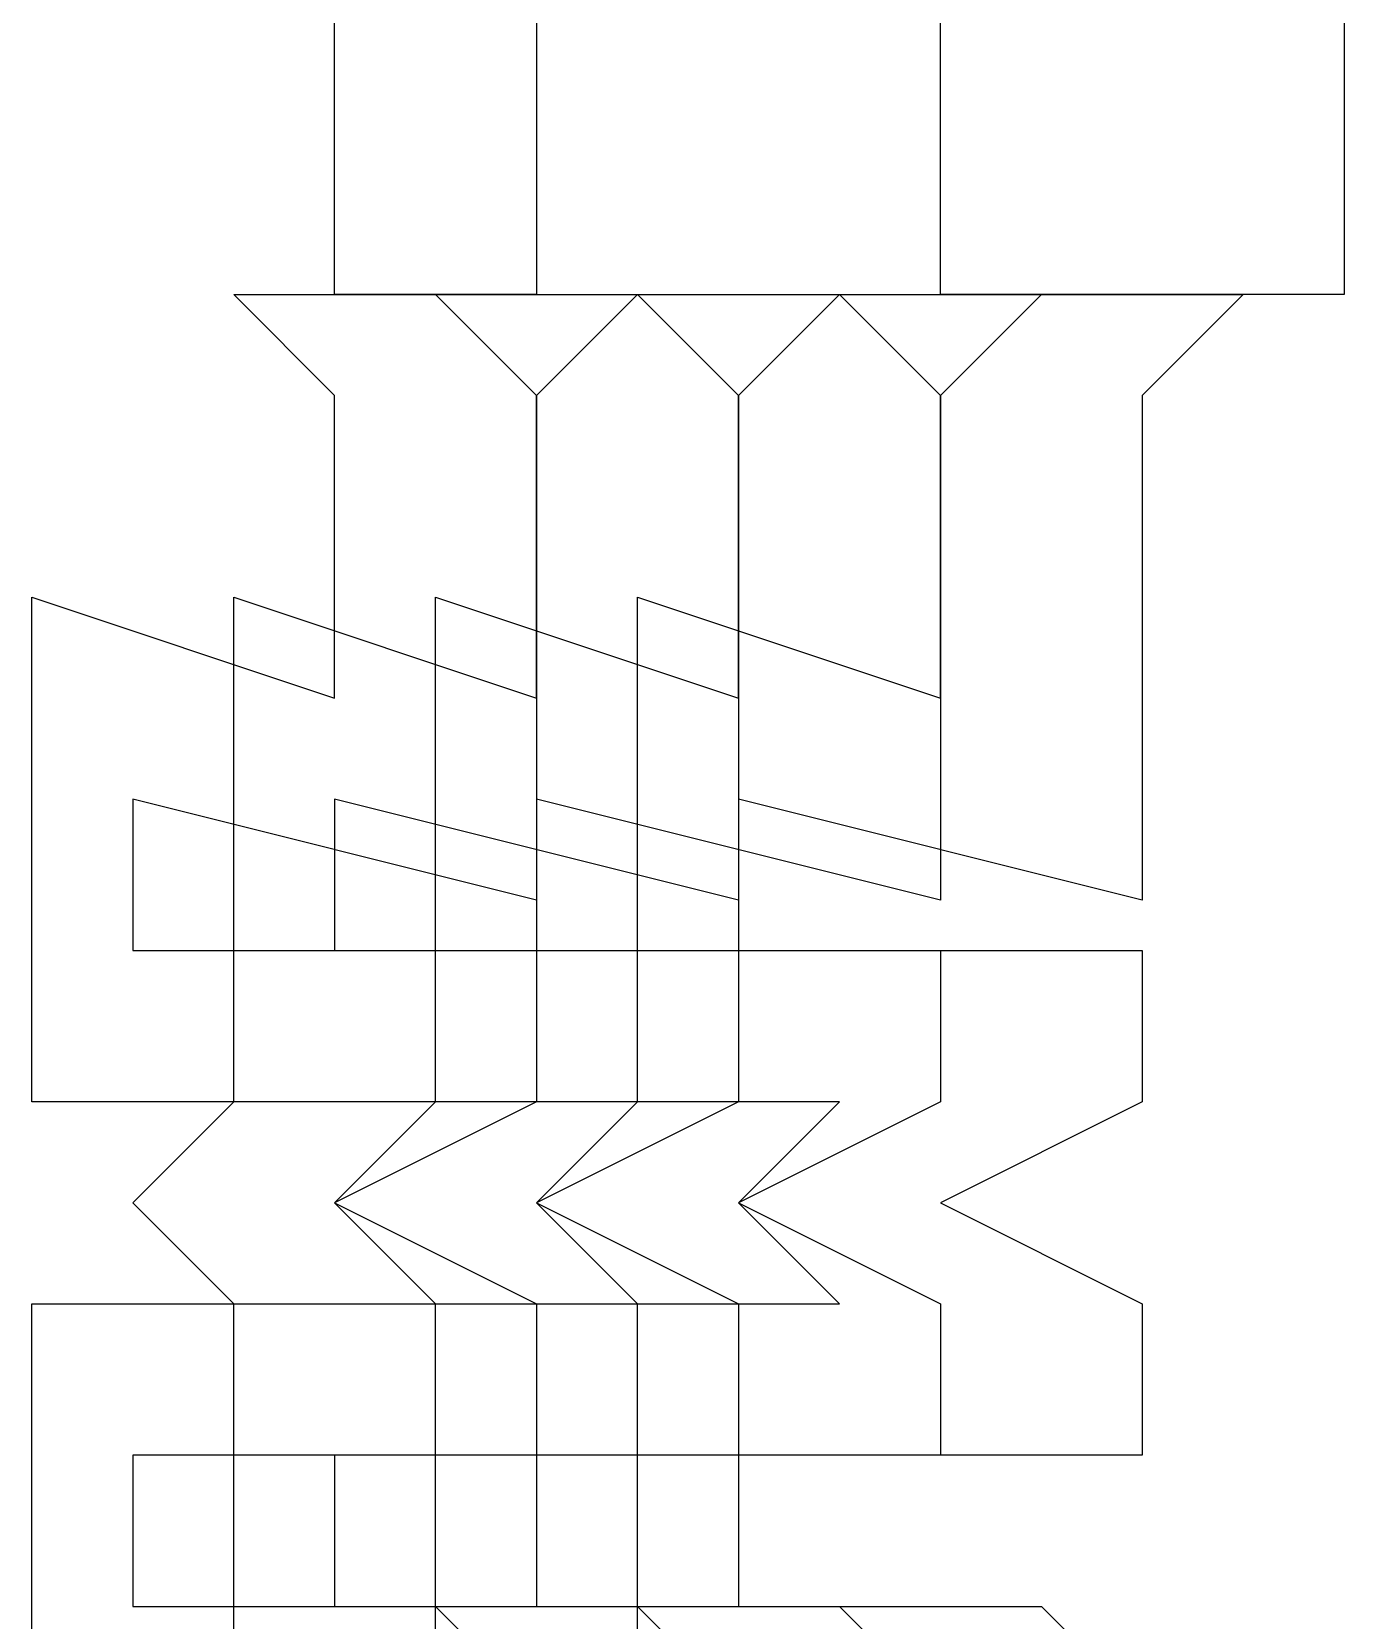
# Model space of a CAD drawing. Extents: x -31.2 to 31.2, y -29.9 to 29.9.
# Drawn here: x -9.5 to -3, y -22.07 to -14.2 of the extents above; entities that cross this region are included whole.
import ezdxf

# ---------------------------------------------------------------- set-up
doc = ezdxf.new("R2010")
doc.units = 0

msp = doc.modelspace()

# ---------------------------------------------------------------- linework, layer by layer
for points in [[(-7, -14, 0), (-7, -15.5, 0), (-8, -15.5, 0), (-8, -9, 0)], [(-3, -13, 0), (-3, -15.5, 0), (-5, -15.5, 0), (-5, -13.5, 0)], [(-9.5, -23.75, 0), (-9.5, -20.5, 0), (-8.5, -20.5, 0), (-9, -20, 0), (-8.5, -19.5, 0), (-9.5, -19.5, 0), (-9.5, -17, 0), (-8, -17.5, 0), (-8, -16, 0), (-8.5, -15.5, 0), (-6.5, -15.5, 0), (-6.5, -15.5, 0), (-7, -16, 0), (-7, -18.5, 0), (-9, -18, 0), (-9, -18.75, 0), (-7, -18.75, 0), (-7, -19.5, 0), (-8, -20, 0), (-7, -20.5, 0), (-7, -21.25, 0), (-9, -21.25, 0), (-9, -22, 0), (-7.5, -22, 0), (-7, -22.5, 0)], [(-8.5, -23.75, 0), (-8.5, -20.5, 0), (-7.5, -20.5, 0), (-8, -20, 0), (-7.5, -19.5, 0), (-8.5, -19.5, 0), (-8.5, -17, 0), (-7, -17.5, 0), (-7, -16, 0), (-7.5, -15.5, 0), (-5.5, -15.5, 0), (-5.5, -15.5, 0), (-6, -16, 0), (-6, -18.5, 0), (-8, -18, 0), (-8, -18.75, 0), (-6, -18.75, 0), (-6, -19.5, 0), (-7, -20, 0), (-6, -20.5, 0), (-6, -21.25, 0), (-8, -21.25, 0), (-8, -22, 0), (-6.5, -22, 0), (-6, -22.5, 0)], [(-7.5, -23.75, 0), (-7.5, -20.5, 0), (-6.5, -20.5, 0), (-7, -20, 0), (-6.5, -19.5, 0), (-7.5, -19.5, 0), (-7.5, -17, 0), (-6, -17.5, 0), (-6, -16, 0), (-6.5, -15.5, 0), (-4.5, -15.5, 0), (-4.5, -15.5, 0), (-5, -16, 0), (-5, -18.5, 0), (-7, -18, 0), (-7, -18.75, 0), (-5, -18.75, 0), (-5, -19.5, 0), (-6, -20, 0), (-5, -20.5, 0), (-5, -21.25, 0), (-7, -21.25, 0), (-7, -22, 0), (-5.5, -22, 0), (-5, -22.5, 0)], [(-6.5, -23.75, 0), (-6.5, -20.5, 0), (-5.5, -20.5, 0), (-6, -20, 0), (-5.5, -19.5, 0), (-6.5, -19.5, 0), (-6.5, -17, 0), (-5, -17.5, 0), (-5, -16, 0), (-5.5, -15.5, 0), (-3.5, -15.5, 0), (-3.5, -15.5, 0), (-4, -16, 0), (-4, -18.5, 0), (-6, -18, 0), (-6, -18.75, 0), (-4, -18.75, 0), (-4, -19.5, 0), (-5, -20, 0), (-4, -20.5, 0), (-4, -21.25, 0), (-6, -21.25, 0), (-6, -22, 0), (-4.5, -22, 0), (-4, -22.5, 0)]]:
    msp.add_polyline3d(points)

doc.saveas('drawing.dxf')
